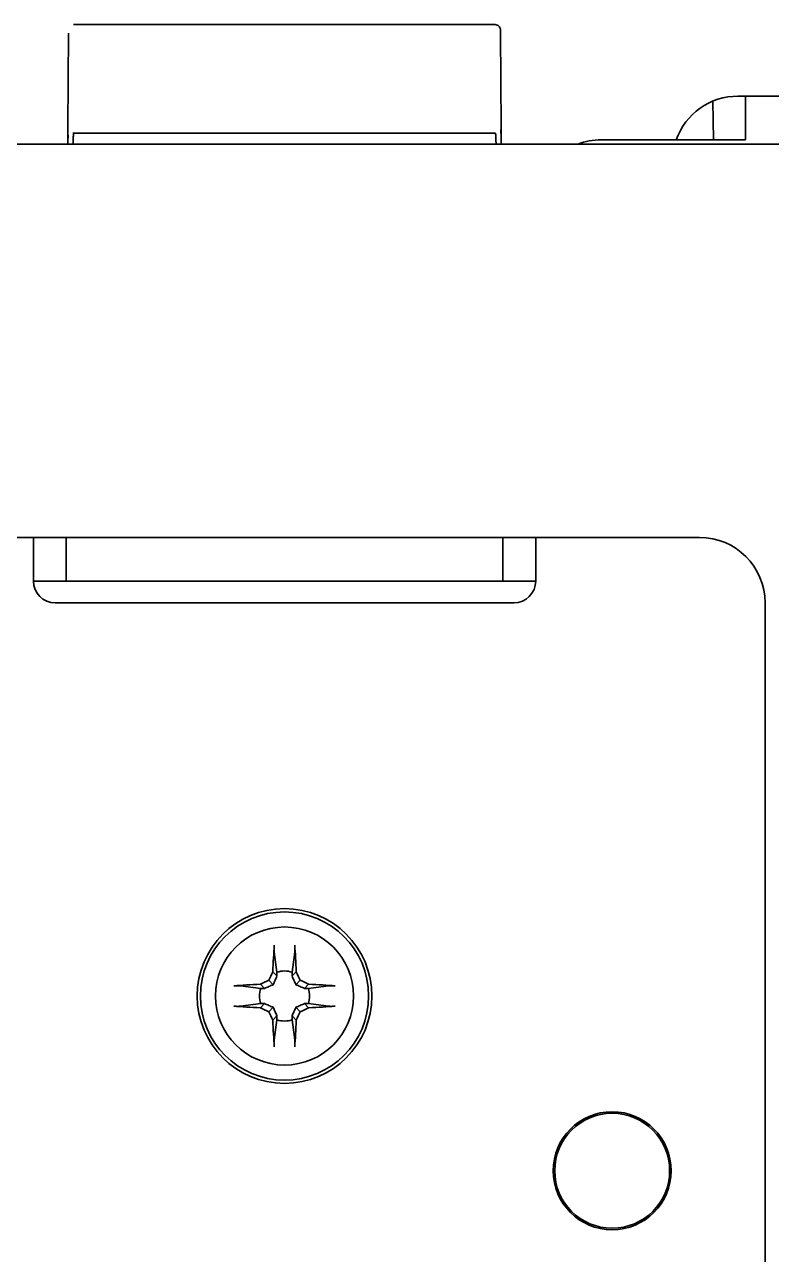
# Model space of a CAD drawing. Header units: millimetres. Extents: x -36 to 4467, y 2 to 3322.
# Drawn here: x 2993.4 to 3027.6, y 3128.2 to 3184.5 of the extents above; entities that cross this region are included whole.
import ezdxf

# ---------------------------------------------------------------- set-up
doc = ezdxf.new("R2010")
doc.units = ezdxf.units.MM
doc.layers.add('1', color=7, linetype='Continuous', true_color=0xffffff)

msp = doc.modelspace()

# ---------------------------------------------------------------- linework, layer by layer
at = {"layer": '1', "color": 7, "linetype": 'Continuous', "lineweight": 35}
for p, q in [((3014.927, 3184.51), (2995.618, 3184.51)), ((2995.347, 3179.792), (2995.382, 3184.116)), ((3015.198, 3179.792), (3015.163, 3184.116)), ((3024.911, 3179.238), (3024.88, 3181.008)), ((3026.375, 3181.238), (3026.031, 3181.238)), ((3026.374, 3181.238), (3069.473, 3181.238)), ((3026.374, 3179.438), (3026.374, 3181.238)), ((2995.347, 3179.794), (2995.347, 3179.038)), ((3015.198, 3179.795), (3015.198, 3179.038)), ((2995.584, 3179.55), (2995.636, 3179.544)), ((2995.636, 3179.544), (2995.627, 3179.544)), ((3014.909, 3179.544), (2995.636, 3179.544)), ((3014.918, 3179.544), (3014.909, 3179.544)), ((3026.374, 3179.238), (3019.773, 3179.238)), ((3026.374, 3179.238), (3026.374, 3179.438)), ((2514.273, 3179.038), (3072.273, 3179.038)), ((3024.273, 3161.038), (2562.273, 3161.038)), ((2993.773, 3159.038), (2993.773, 3161.038)), ((2995.277, 3159.038), (2995.277, 3161.038)), ((3015.268, 3159.038), (3015.268, 3161.038)), ((3016.773, 3161.038), (3016.773, 3159.038)), ((3016.772, 3159.038), (2993.773, 3159.038)), ((3015.773, 3158.038), (2994.773, 3158.038)), ((3027.273, 3109.038), (3027.273, 3158.038)), ((3004.923, 3141.134), (3004.805, 3142.056)), ((3005.623, 3141.134), (3005.74, 3142.056)), ((3004.926, 3140.96), (3004.738, 3141.148)), ((3005.619, 3140.96), (3005.808, 3141.148)), ((3004.182, 3140.394), (3003.26, 3140.512)), ((3004.357, 3140.391), (3004.169, 3140.579)), ((3004.754, 3140.562), (3004.552, 3140.765)), ((3005.791, 3140.562), (3005.993, 3140.765)), ((3006.188, 3140.391), (3006.376, 3140.579)), ((3006.363, 3140.394), (3007.285, 3140.512)), ((3004.182, 3139.694), (3003.26, 3139.576)), ((3004.357, 3139.697), (3004.169, 3139.509)), ((3004.754, 3139.526), (3004.552, 3139.324)), ((3005.791, 3139.526), (3005.993, 3139.324)), ((3006.188, 3139.697), (3006.376, 3139.509)), ((3006.363, 3139.694), (3007.285, 3139.576)), ((3004.926, 3139.129), (3004.738, 3138.94)), ((3004.923, 3138.954), (3004.805, 3138.032)), ((3005.619, 3139.129), (3005.808, 3138.94)), ((3005.623, 3138.954), (3005.74, 3138.032))]:
    msp.add_line(p, q, dxfattribs=at)
for centre, radius in [((3005.273, 3140.044), 4), ((3005.273, 3140.044), 3.85), ((3005.273, 3140.044), 3.16), ((3020.273, 3132.044), 2.7), ((3020.273, 3132.044), 2.631)]:
    msp.add_circle(centre, radius, dxfattribs=at)
for centre, radius, start, end in [((3026.031, 3178.238), 3, 90, 160.5276), ((3019.773, 3176.238), 3, 90, 111.0403), ((3024.273, 3158.038), 3, 0, 90), ((2994.773, 3159.038), 1, 180, 270), ((3015.773, 3159.038), 1, 270, 0), ((3005.273, 3140.044), 1.145, 72.2011, 107.7989), ((3005.273, 3140.044), 1.145, 162.2011, 197.7989), ((3005.273, 3140.044), 1.145, 342.2011, 17.7989), ((3005.273, 3140.044), 1.145, 252.2011, 287.7989)]:
    msp.add_arc(centre, radius, start, end, dxfattribs=at)
for centre, major_axis, ratio, start_param, end_param in [((2995.377, 3178.543), (0, 1.251), 0.017452, 0.766493, 1.163907), ((3015.168, 3178.542), (0, 1.252), 0.017452, 5.119685, 5.897935), ((3004.976, 3140.049), (0.065, 3.728), 0.072244, 0.900133, 1.272854), ((3005.569, 3140.049), (0.065, -3.728), 0.072244, 1.868738, 2.24146), ((3004.718, 3140.303), (1.559, 3.344), 0.094201, 1.359315, 1.476181), ((3005.827, 3140.303), (1.559, -3.344), 0.094201, 1.665412, 1.782277), ((3005.267, 3140.341), (3.728, 0.065), 0.072244, 1.868738, 2.24146), ((3005.014, 3140.598), (3.344, 1.559), 0.094201, 1.665412, 1.782277), ((3005.531, 3140.598), (3.344, -1.559), 0.094201, 1.359315, 1.476181), ((3005.278, 3140.341), (3.728, -0.065), 0.072244, 0.900133, 1.272854), ((3005.267, 3139.747), (-3.728, 0.065), 0.072244, 0.900133, 1.272854), ((3005.014, 3139.49), (-3.344, 1.559), 0.094201, 1.359315, 1.476181), ((3004.718, 3139.786), (-1.559, 3.344), 0.094201, 1.665412, 1.782277), ((3005.827, 3139.786), (-1.559, -3.344), 0.094201, 1.359315, 1.476181), ((3005.531, 3139.49), (-3.344, -1.559), 0.094201, 1.665412, 1.782277), ((3005.278, 3139.747), (-3.728, -0.065), 0.072244, 1.868738, 2.24146), ((3004.976, 3140.039), (-0.065, 3.728), 0.072244, 1.868738, 2.24146), ((3005.569, 3140.039), (-0.065, -3.728), 0.072244, 0.900133, 1.272854)]:
    msp.add_ellipse(centre, major_axis=major_axis, ratio=ratio, start_param=start_param, end_param=end_param, dxfattribs=at)
for points, knots in [([(3015.163, 3184.114), (3015.163, 3184.145), (3015.162, 3184.201), (3015.161, 3184.25), (3015.16, 3184.273), (3015.156, 3184.3), (3015.15, 3184.332), (3015.131, 3184.381), (3015.087, 3184.443), (3015.013, 3184.492), (3014.946, 3184.514), (3014.913, 3184.509), (3014.909, 3184.508)], [0, 0, 0, 0, 0.156109, 0.317536, 0.403746, 0.437598, 0.489778, 0.562557, 0.687643, 0.840344, 0.982354, 1, 1, 1, 1]), ([(2995.627, 3179.544), (2995.626, 3179.544), (2995.626, 3179.544), (2995.626, 3179.544), (2995.626, 3179.544), (2995.625, 3179.544), (2995.625, 3179.544), (2995.624, 3179.544), (2995.624, 3179.544), (2995.623, 3179.544), (2995.622, 3179.543), (2995.62, 3179.542), (2995.619, 3179.541), (2995.617, 3179.536), (2995.615, 3179.531), (2995.612, 3179.518), (2995.611, 3179.51), (2995.609, 3179.496), (2995.609, 3179.491), (2995.608, 3179.48), (2995.607, 3179.474), (2995.605, 3179.443), (2995.603, 3179.412), (2995.601, 3179.367), (2995.6, 3179.357), (2995.6, 3179.338), (2995.599, 3179.328), (2995.598, 3179.296), (2995.598, 3179.274), (2995.596, 3179.205), (2995.595, 3179.155), (2995.595, 3179.087), (2995.595, 3179.073), (2995.594, 3179.053), (2995.594, 3179.048), (2995.594, 3179.042)], [0, 0, 0, 0, 0.002921, 0.002921, 0.005843, 0.005843, 0.011686, 0.011686, 0.023372, 0.023372, 0.046743, 0.046743, 0.093486, 0.093486, 0.186973, 0.186973, 0.280459, 0.280459, 0.327202, 0.327202, 0.373945, 0.373945, 0.560918, 0.560918, 0.607661, 0.607661, 0.654404, 0.654404, 0.747891, 0.747891, 0.934863, 0.934863, 0.981607, 0.981607, 1, 1, 1, 1]), ([(3014.955, 3179.04), (3014.955, 3179.061), (3014.955, 3179.081), (3014.954, 3179.155), (3014.954, 3179.205), (3014.952, 3179.263), (3014.952, 3179.274), (3014.951, 3179.297), (3014.95, 3179.329), (3014.949, 3179.377), (3014.947, 3179.411), (3014.945, 3179.434), (3014.945, 3179.441), (3014.944, 3179.455), (3014.943, 3179.462), (3014.94, 3179.493), (3014.938, 3179.512), (3014.933, 3179.531), (3014.931, 3179.536), (3014.928, 3179.541), (3014.927, 3179.542), (3014.925, 3179.543), (3014.924, 3179.544), (3014.922, 3179.544), (3014.922, 3179.544), (3014.921, 3179.544), (3014.921, 3179.544), (3014.92, 3179.544), (3014.92, 3179.544), (3014.919, 3179.544), (3014.919, 3179.544), (3014.918, 3179.544)], [0, 0, 0, 0, 0.066881, 0.066881, 0.253505, 0.253505, 0.300161, 0.300161, 0.346817, 0.440129, 0.533441, 0.533441, 0.580097, 0.580097, 0.626753, 0.626753, 0.813376, 0.813376, 0.906688, 0.906688, 0.953344, 0.953344, 0.976672, 0.976672, 0.988336, 0.988336, 0.994168, 0.994168, 0.997084, 0.997084, 1, 1, 1, 1]), ([(3004.805, 3142.056), (3004.804, 3142.063), (3004.803, 3142.072), (3004.802, 3142.086), (3004.802, 3142.091), (3004.801, 3142.103), (3004.801, 3142.114), (3004.8, 3142.127), (3004.8, 3142.14), (3004.8, 3142.147), (3004.799, 3142.168), (3004.799, 3142.182), (3004.799, 3142.205), (3004.799, 3142.212), (3004.8, 3142.228), (3004.8, 3142.243), (3004.8, 3142.258), (3004.801, 3142.273), (3004.801, 3142.281), (3004.802, 3142.303), (3004.802, 3142.317), (3004.804, 3142.345), (3004.804, 3142.358), (3004.805, 3142.37)], [0, 0, 0, 0, 0.125, 0.125, 0.1875, 0.1875, 0.25, 0.3125, 0.3125, 0.375, 0.375, 0.5, 0.5, 0.5625, 0.5625, 0.625, 0.6875, 0.6875, 0.75, 0.75, 0.875, 0.875, 1, 1, 1, 1]), ([(3005.74, 3142.37), (3005.741, 3142.358), (3005.741, 3142.345), (3005.743, 3142.317), (3005.744, 3142.303), (3005.745, 3142.273), (3005.745, 3142.258), (3005.745, 3142.235), (3005.745, 3142.228), (3005.746, 3142.212), (3005.746, 3142.197), (3005.746, 3142.183), (3005.746, 3142.168), (3005.746, 3142.161), (3005.745, 3142.14), (3005.745, 3142.127), (3005.744, 3142.109), (3005.744, 3142.103), (3005.743, 3142.092), (3005.743, 3142.081), (3005.742, 3142.072), (3005.741, 3142.064), (3005.741, 3142.06), (3005.74, 3142.056)], [0, 0, 0, 0, 0.125, 0.125, 0.25, 0.25, 0.375, 0.375, 0.4375, 0.4375, 0.5, 0.5625, 0.5625, 0.625, 0.625, 0.75, 0.75, 0.8125, 0.8125, 0.875, 0.9375, 0.9375, 1, 1, 1, 1]), ([(3004.926, 3140.96), (3004.898, 3140.895), (3004.871, 3140.829), (3004.814, 3140.697), (3004.785, 3140.63), (3004.754, 3140.562)], [0, 0, 0, 0, 0.5, 0.5, 1, 1, 1, 1]), ([(3005.791, 3140.562), (3005.761, 3140.63), (3005.731, 3140.697), (3005.674, 3140.829), (3005.647, 3140.895), (3005.619, 3140.96)], [0, 0, 0, 0, 0.5, 0.5, 1, 1, 1, 1]), ([(3002.947, 3140.511), (3002.959, 3140.512), (3002.972, 3140.513), (3002.999, 3140.514), (3003.014, 3140.515), (3003.043, 3140.516), (3003.058, 3140.516), (3003.081, 3140.517), (3003.089, 3140.517), (3003.104, 3140.517), (3003.119, 3140.517), (3003.134, 3140.517), (3003.149, 3140.517), (3003.156, 3140.517), (3003.177, 3140.517), (3003.19, 3140.517), (3003.208, 3140.516), (3003.214, 3140.516), (3003.225, 3140.515), (3003.235, 3140.514), (3003.245, 3140.514), (3003.253, 3140.513), (3003.257, 3140.512), (3003.26, 3140.512)], [0, 0, 0, 0, 0.125, 0.125, 0.25, 0.25, 0.375, 0.375, 0.4375, 0.4375, 0.5, 0.5625, 0.5625, 0.625, 0.625, 0.75, 0.75, 0.8125, 0.8125, 0.875, 0.9375, 0.9375, 1, 1, 1, 1]), ([(3004.754, 3140.562), (3004.686, 3140.532), (3004.619, 3140.503), (3004.487, 3140.446), (3004.422, 3140.418), (3004.357, 3140.391)], [0, 0, 0, 0, 0.5, 0.5, 1, 1, 1, 1]), ([(3006.188, 3140.391), (3006.123, 3140.418), (3006.058, 3140.446), (3005.926, 3140.503), (3005.859, 3140.532), (3005.791, 3140.562)], [0, 0, 0, 0, 0.5, 0.5, 1, 1, 1, 1]), ([(3007.285, 3140.512), (3007.292, 3140.513), (3007.3, 3140.514), (3007.315, 3140.515), (3007.32, 3140.515), (3007.331, 3140.516), (3007.343, 3140.516), (3007.355, 3140.516), (3007.368, 3140.517), (3007.375, 3140.517), (3007.396, 3140.517), (3007.411, 3140.517), (3007.433, 3140.517), (3007.441, 3140.517), (3007.456, 3140.517), (3007.471, 3140.517), (3007.486, 3140.516), (3007.501, 3140.516), (3007.509, 3140.516), (3007.531, 3140.515), (3007.546, 3140.514), (3007.573, 3140.513), (3007.586, 3140.512), (3007.598, 3140.511)], [0, 0, 0, 0, 0.125, 0.125, 0.1875, 0.1875, 0.25, 0.3125, 0.3125, 0.375, 0.375, 0.5, 0.5, 0.5625, 0.5625, 0.625, 0.6875, 0.6875, 0.75, 0.75, 0.875, 0.875, 1, 1, 1, 1]), ([(3003.26, 3139.576), (3003.253, 3139.575), (3003.245, 3139.575), (3003.23, 3139.573), (3003.225, 3139.573), (3003.214, 3139.573), (3003.202, 3139.572), (3003.19, 3139.572), (3003.177, 3139.571), (3003.17, 3139.571), (3003.149, 3139.571), (3003.134, 3139.571), (3003.112, 3139.571), (3003.104, 3139.571), (3003.089, 3139.571), (3003.074, 3139.571), (3003.059, 3139.572), (3003.044, 3139.572), (3003.036, 3139.572), (3003.014, 3139.573), (3002.999, 3139.574), (3002.972, 3139.575), (3002.959, 3139.576), (3002.947, 3139.577)], [0, 0, 0, 0, 0.125, 0.125, 0.1875, 0.1875, 0.25, 0.3125, 0.3125, 0.375, 0.375, 0.5, 0.5, 0.5625, 0.5625, 0.625, 0.6875, 0.6875, 0.75, 0.75, 0.875, 0.875, 1, 1, 1, 1]), ([(3004.357, 3139.697), (3004.422, 3139.67), (3004.487, 3139.642), (3004.619, 3139.585), (3004.686, 3139.556), (3004.754, 3139.526)], [0, 0, 0, 0, 0.5, 0.5, 1, 1, 1, 1]), ([(3004.754, 3139.526), (3004.785, 3139.458), (3004.814, 3139.391), (3004.871, 3139.259), (3004.898, 3139.193), (3004.926, 3139.129)], [0, 0, 0, 0, 0.5, 0.5, 1, 1, 1, 1]), ([(3005.619, 3139.129), (3005.647, 3139.193), (3005.674, 3139.259), (3005.731, 3139.391), (3005.761, 3139.458), (3005.791, 3139.526)], [0, 0, 0, 0, 0.5, 0.5, 1, 1, 1, 1]), ([(3005.791, 3139.526), (3005.859, 3139.556), (3005.926, 3139.585), (3006.058, 3139.642), (3006.123, 3139.67), (3006.188, 3139.697)], [0, 0, 0, 0, 0.5, 0.5, 1, 1, 1, 1]), ([(3007.598, 3139.577), (3007.586, 3139.576), (3007.573, 3139.575), (3007.546, 3139.574), (3007.531, 3139.573), (3007.502, 3139.572), (3007.487, 3139.572), (3007.464, 3139.571), (3007.456, 3139.571), (3007.441, 3139.571), (3007.426, 3139.571), (3007.411, 3139.571), (3007.397, 3139.571), (3007.389, 3139.571), (3007.368, 3139.571), (3007.355, 3139.572), (3007.337, 3139.572), (3007.331, 3139.573), (3007.32, 3139.573), (3007.31, 3139.574), (3007.301, 3139.575), (3007.292, 3139.575), (3007.288, 3139.576), (3007.285, 3139.576)], [0, 0, 0, 0, 0.125, 0.125, 0.25, 0.25, 0.375, 0.375, 0.4375, 0.4375, 0.5, 0.5625, 0.5625, 0.625, 0.625, 0.75, 0.75, 0.8125, 0.8125, 0.875, 0.9375, 0.9375, 1, 1, 1, 1]), ([(3004.805, 3137.719), (3004.804, 3137.731), (3004.804, 3137.743), (3004.802, 3137.771), (3004.802, 3137.785), (3004.801, 3137.815), (3004.8, 3137.83), (3004.8, 3137.853), (3004.8, 3137.861), (3004.799, 3137.876), (3004.799, 3137.891), (3004.799, 3137.906), (3004.799, 3137.92), (3004.799, 3137.927), (3004.8, 3137.948), (3004.8, 3137.961), (3004.801, 3137.98), (3004.801, 3137.986), (3004.802, 3137.997), (3004.802, 3138.007), (3004.803, 3138.016), (3004.804, 3138.024), (3004.804, 3138.028), (3004.805, 3138.032)], [0, 0, 0, 0, 0.125, 0.125, 0.25, 0.25, 0.375, 0.375, 0.4375, 0.4375, 0.5, 0.5625, 0.5625, 0.625, 0.625, 0.75, 0.75, 0.8125, 0.8125, 0.875, 0.9375, 0.9375, 1, 1, 1, 1]), ([(3005.74, 3138.032), (3005.741, 3138.025), (3005.742, 3138.017), (3005.743, 3138.002), (3005.743, 3137.997), (3005.744, 3137.986), (3005.745, 3137.974), (3005.745, 3137.961), (3005.745, 3137.948), (3005.745, 3137.941), (3005.746, 3137.92), (3005.746, 3137.906), (3005.746, 3137.883), (3005.746, 3137.876), (3005.745, 3137.861), (3005.745, 3137.845), (3005.745, 3137.83), (3005.745, 3137.815), (3005.744, 3137.808), (3005.744, 3137.785), (3005.743, 3137.771), (3005.741, 3137.744), (3005.741, 3137.731), (3005.74, 3137.719)], [0, 0, 0, 0, 0.125, 0.125, 0.1875, 0.1875, 0.25, 0.3125, 0.3125, 0.375, 0.375, 0.5, 0.5, 0.5625, 0.5625, 0.625, 0.6875, 0.6875, 0.75, 0.75, 0.875, 0.875, 1, 1, 1, 1])]:
    msp.add_open_spline(points, degree=3, knots=knots, dxfattribs=at)
for points in [[(3004.923, 3141.134), (3004.924, 3141.076), (3004.925, 3141.018), (3004.926, 3140.96)], [(3005.619, 3140.96), (3005.62, 3141.018), (3005.621, 3141.076), (3005.623, 3141.134)], [(3004.357, 3140.391), (3004.299, 3140.392), (3004.24, 3140.393), (3004.182, 3140.394)], [(3006.363, 3140.394), (3006.305, 3140.393), (3006.246, 3140.392), (3006.188, 3140.391)], [(3004.182, 3139.694), (3004.24, 3139.695), (3004.299, 3139.696), (3004.357, 3139.697)], [(3006.188, 3139.697), (3006.246, 3139.696), (3006.305, 3139.695), (3006.363, 3139.694)], [(3004.926, 3139.129), (3004.925, 3139.07), (3004.924, 3139.012), (3004.923, 3138.954)], [(3005.623, 3138.954), (3005.621, 3139.012), (3005.62, 3139.07), (3005.619, 3139.129)]]:
    msp.add_open_spline(points, degree=3, dxfattribs=at)

doc.saveas('drawing.dxf')
